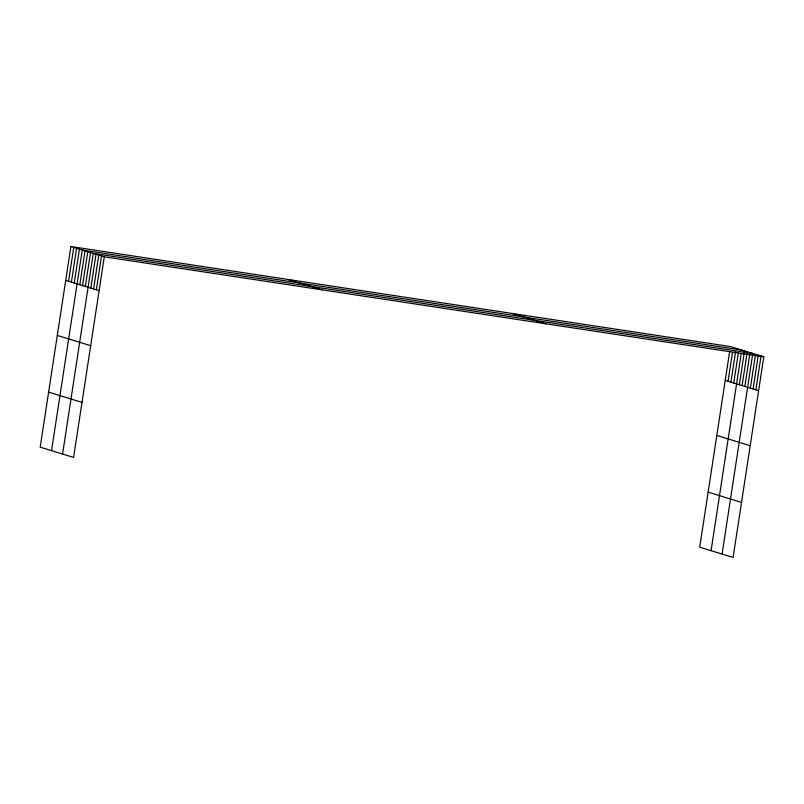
<?xml version="1.0" encoding="UTF-8"?>
<svg xmlns="http://www.w3.org/2000/svg" width="804" height="804" viewBox="0 0 804 804"><rect width="100%" height="100%" fill="white"/><g stroke="black" fill="none" stroke-linecap="round" stroke-linejoin="round"><path stroke-width="1.21" d="M70.903 246.537L40.2 447.155L73.586 457.436L104.289 256.818L70.903 246.537L730.414 346.564L763.8 356.845L733.097 557.463L699.711 547.182L729.67 351.408M68.561 281.259L73.737 247.411M71.395 282.134L76.571 248.285M74.239 282.998L79.415 249.16M51.556 450.652L82.249 250.034L741.76 350.062M79.827 284.727L85.003 250.878M82.581 285.571L87.757 251.732M85.335 286.415L90.52 252.577M62.571 454.039L93.274 253.421L752.785 353.448L722.082 554.067M90.842 288.113L96.028 254.275M93.606 288.958L98.781 255.119M96.359 289.812L101.535 255.963M728.072 381.287L732.504 352.273M730.906 382.161L735.529 351.941M733.74 383.036L738.373 352.815M711.068 550.68L741.208 353.69M739.338 384.754L744.514 350.906M742.092 385.598L747.268 351.76M744.846 386.443L750.021 352.604M750.353 388.141L755.539 354.303M753.117 388.985L758.293 355.147M755.871 389.839L761.046 355.991M104.289 256.818L763.8 356.845M512.771 313.56L546.157 323.831M725.228 380.413L758.624 390.684M288.536 279.551L321.932 289.822M716.806 435.446L750.202 445.717M65.717 280.385L99.113 290.656M708.133 492.148L741.519 502.42M57.295 335.419L90.691 345.69M48.622 392.121L82.008 402.392"/></g></svg>
